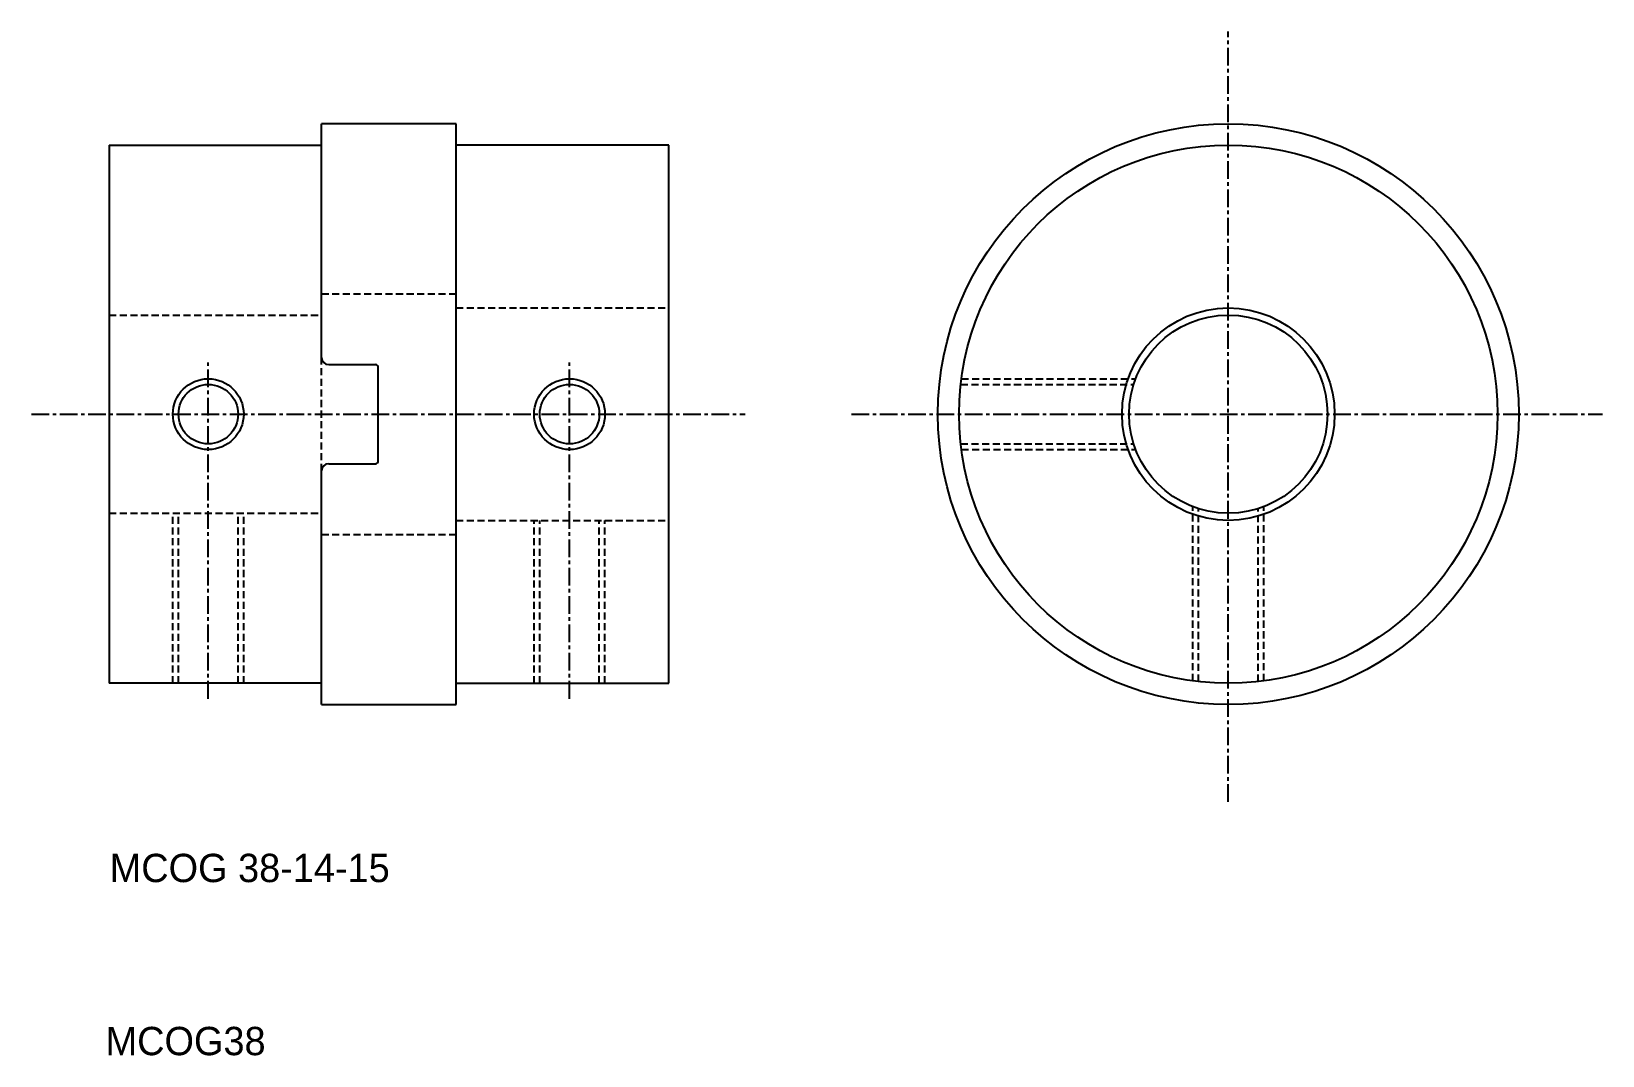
# Model space of a CAD drawing. Extents: x 372 to 483, y 83 to 155.
import ezdxf

# ---------------------------------------------------------------- set-up
doc = ezdxf.new("R2010")
doc.units = 0
doc.linetypes.add('CENTER', pattern=[2, 1.25, -0.25, 0.25, -0.25])
doc.linetypes.add('DASHED', pattern=[0.75, 0.5, -0.25])
doc.layers.get('0').update_dxf_attribs({"linetype": 'CONTINUOUS'})
doc.layers.add('CENTER', color=1, linetype='CENTER')

msp = doc.modelspace()

# ---------------------------------------------------------------- linework, layer by layer
at = {"color": 7, "linetype": 'CONTINUOUS'}
for p, q in [((392.4, 132.31), (392.4, 148.81)), ((401.9, 148.81), (392.4, 148.81)), ((401.9, 107.81), (401.9, 148.81)), ((392.4, 147.31), (392.4, 147.81)), ((401.9, 147.31), (401.9, 147.81)), ((377.4, 147.31), (377.4, 109.31)), ((377.4, 147.31), (392.4, 147.31)), ((416.9, 147.31), (401.9, 147.31)), ((416.9, 109.31), (416.9, 147.31)), ((392.9, 131.81), (396.2, 131.81)), ((396.4, 125.01), (396.4, 131.61)), ((392.4, 107.81), (392.4, 124.31)), ((392.9, 124.81), (396.2, 124.81)), ((392.4, 109.31), (377.4, 109.31)), ((392.4, 108.81), (392.4, 109.31)), ((401.9, 109.31), (416.9, 109.31)), ((401.9, 108.81), (401.9, 109.31)), ((392.4, 107.81), (401.9, 107.81))]:
    msp.add_line(p, q, dxfattribs=at)
at = {"color": 3, "linetype": 'DASHED'}
for p, q in [((392.4, 136.81), (401.9, 136.81)), ((377.4, 135.31), (392.4, 135.31)), ((401.9, 135.81), (416.9, 135.81)), ((392.4, 124.31), (392.4, 132.31)), ((437.52, 130.41), (449.73, 130.41)), ((437.57, 130.81), (449.87, 130.81)), ((437.52, 126.21), (449.73, 126.21)), ((437.57, 125.81), (449.87, 125.81)), ((377.4, 121.31), (392.4, 121.31)), ((381.9, 109.31), (381.9, 121.31)), ((382.3, 109.31), (382.3, 121.31)), ((386.5, 109.31), (386.5, 121.31)), ((386.9, 109.31), (386.9, 121.31)), ((453.9, 109.48), (453.9, 121.77)), ((454.3, 109.43), (454.3, 121.63)), ((458.5, 109.43), (458.5, 121.63)), ((458.9, 109.48), (458.9, 121.77)), ((392.4, 119.81), (401.9, 119.81)), ((401.9, 120.81), (416.9, 120.81)), ((407.4, 109.31), (407.4, 120.81)), ((407.8, 109.31), (407.8, 120.81)), ((412, 109.31), (412, 120.81)), ((412.4, 109.31), (412.4, 120.81))]:
    msp.add_line(p, q, dxfattribs=at)
for radius in [20.5, 19]:
    msp.add_circle((456.4, 128.31), radius)
at = {"color": 7, "linetype": 'CONTINUOUS'}
for centre, radius in [((456.4, 128.31), 7.5), ((456.4, 128.31), 7), ((384.4, 128.31), 2.5), ((384.4, 128.31), 2.1), ((409.9, 128.31), 2.5), ((409.9, 128.31), 2.1)]:
    msp.add_circle(centre, radius, dxfattribs=at)
for centre, radius, start, end in [((392.9, 132.31), 0.5, 180, 270), ((396.2, 131.61), 0.2, 0, 90), ((392.9, 124.31), 0.5, 90, 180), ((396.2, 125.01), 0.2, 270, 0)]:
    msp.add_arc(centre, radius, start, end, dxfattribs=at)
at = {"layer": 'CENTER', "color": 1, "linetype": 'CENTER'}
for p, q in [((456.4, 100.93), (456.4, 155.33)), ((384.4, 108.22), (384.4, 131.96)), ((409.9, 108.22), (409.9, 131.96)), ((371.92, 128.31), (422.29, 128.31)), ((429.8, 128.31), (482.82, 128.31))]:
    msp.add_line(p, q, dxfattribs=at)

# ---------------------------------------------------------------- texts
at = {"color": 7, "linetype": 'CONTINUOUS'}
for s, p in [('MCOG 38-14-15', (377.44, 95.27)), ('MCOG38', (377.15, 83.05))]:
    msp.add_text(s, height=2, dxfattribs=at).set_placement(p)

doc.saveas('drawing.dxf')
